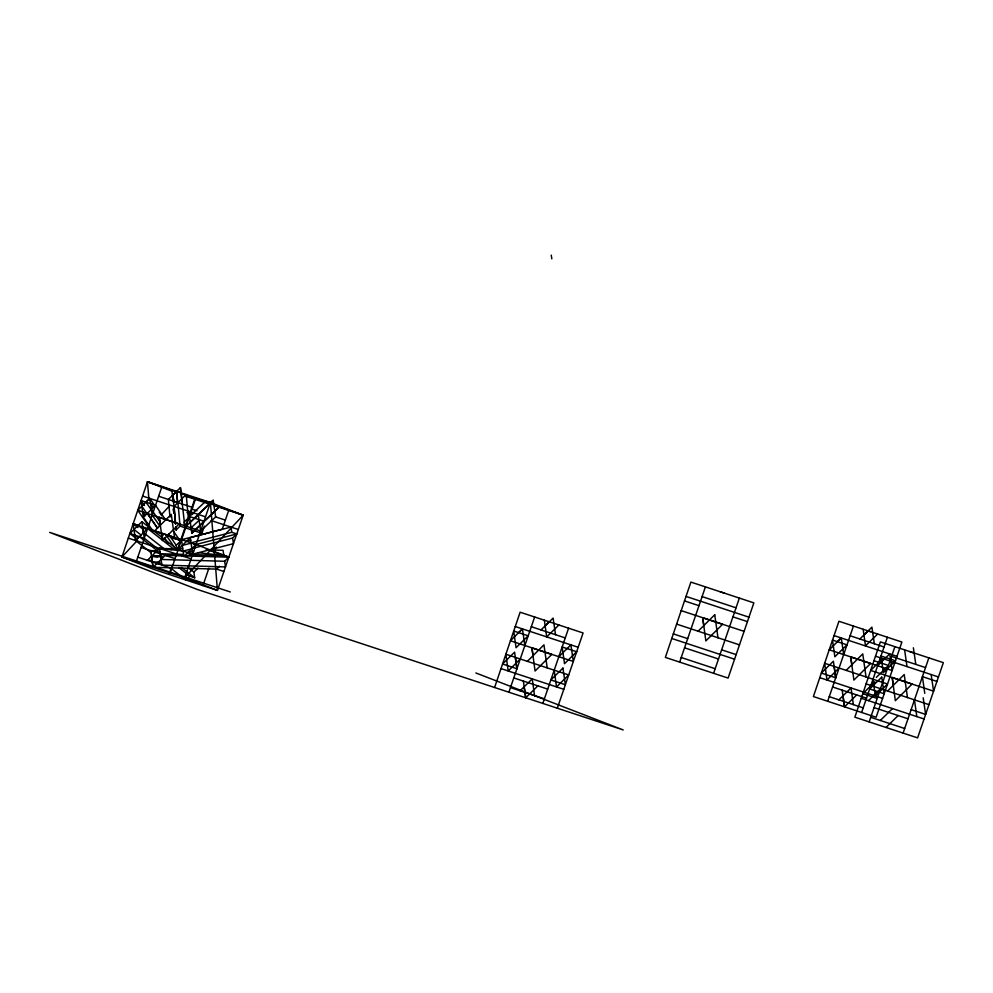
<?xml version="1.0" encoding="UTF-8"?>
<svg xmlns="http://www.w3.org/2000/svg" width="993" height="993" viewBox="0 0 993 993"><rect width="100%" height="100%" fill="white"/><g stroke="black" fill="none" stroke-linecap="round" stroke-linejoin="round"><path stroke-width="1.49" d="M150.489 528.661L137.742 510.278L147.46 481.742L210.417 502.508L243.198 515.181L217.442 590.401L154.697 569.697L121.916 557.023L137.742 510.278L149.769 498.424L154.92 505.859M681.186 610.633L690.905 582.097L753.861 602.863L728.105 678.082L665.36 657.391L681.186 610.633L744.105 631.362M873.964 660.693L854.849 717.182L917.594 737.873L943.35 662.654L880.394 641.888L873.964 660.693L888.474 665.471L876.322 677.4M494.588 687.504L520.133 612.209L583.09 632.975L557.334 708.195M136.215 561.74L161.971 486.52M173.974 506.418L175.624 524.006M168.996 574.413L171.491 567.152M177.511 549.551L194.752 499.194M170.151 572.936L195.919 497.716M210.417 502.508L184.661 577.727L217.442 590.401L210.417 502.508L185.728 495.879M201.889 533.278L204.322 526.178M202.932 585.609L208.902 568.182M214.773 551.028L216.164 546.982M228.7 510.402L222.271 529.195L181.533 539.708L183.879 556.44L233.442 543.668L232.61 538.032L236.768 533.949L231.766 532.298L191.028 542.836M508.888 692.22L534.644 617.001M542.823 703.416L568.592 628.197M679.659 662.108L705.415 586.888M713.595 673.304L739.363 598.084M827.69 701.269L853.446 626.049M877.675 634.043L865.499 645.81M861.626 712.465L887.394 637.245M869.148 721.899L894.904 646.679M903.096 733.095L928.852 657.875M137.543 540.254L121.916 557.023L184.661 577.727L243.198 515.181L180.825 493.397M161.499 514.535L168.785 506.715M151.11 552.716L135.532 540.502L147.597 528.512L173.986 549.228M160.332 525.235L154.647 530.883L174.545 537.449L171.28 514.362L160.332 525.223L159.277 517.39L179.174 523.919L162.405 540.552L159.277 517.39M176.841 549.526L176.245 545.294L180.378 541.185L173.527 531.292M520.27 658.992L508.205 670.97L505.847 654.238L568.704 674.967L556.539 686.92L554.206 670.188M527.32 661.363L543.953 644.842L547.205 667.917M698.091 631.238L714.737 614.766M839.073 668.041L827.008 680.031L824.649 663.287L887.519 684.016L875.354 695.969L873.008 679.237M846.123 670.412L851.808 664.764M868.465 700.648L880.53 688.67M887.581 691.041L904.226 674.52L907.478 697.595M524.875 645.524L522.43 628.904L510.414 640.746L573.333 661.475L570.888 644.854L558.823 656.683M843.678 654.573L841.245 637.953L829.217 649.807L813.391 696.552L876.136 717.256L901.892 642.037L838.936 621.27L829.217 649.807L892.136 670.523L889.691 653.903L877.626 665.744M135.855 538.218L129.872 533.526L141.912 521.685L177.933 549.837M173.018 501.279L172.484 495.408L176.617 491.361L181.198 492.863L181.992 501.676M186.15 526.216L213.21 500.298L215.655 516.906L200.66 530.994L137.742 510.278M190.259 537.635L192.704 554.243L178.206 549.464L190.259 537.635L230.997 527.06L231.766 532.298M183.879 556.44L196.043 544.499L236.768 533.949M156.757 550.792L150.7 550.619L153.071 567.301L216.66 569.113L219.577 566.246M161.065 559.456L224.654 561.268L228.824 557.172L196.043 544.499L133.174 523.758L135.532 540.502M545.157 625.888L549.29 621.841M868.093 630.89L863.96 634.937L868.093 630.89L870.365 631.635M874.858 681.831L862.805 693.673L877.191 698.427M931.136 674.557L933.594 691.153L870.675 670.424L882.703 658.582L878.892 662.319M145.959 502.16L149.769 498.424L152.202 515.044L159.91 526.191M152.835 530.87L143.377 517.241L155.529 505.325L165.819 520.158M204.732 534.209L184.983 527.717L180.428 487.625L168.363 499.454L169.989 517.068M175.637 524.043L174.048 506.43L186.2 494.514L188.322 517.998L184.164 522.07L184.983 527.717L180.056 526.091L176.171 529.914L175.786 527.233M210.727 515.293L218.981 507.187L191.835 533.191L189.489 516.497L204.471 502.408M187.876 567.4L193.883 572.105L194.678 577.777L189.75 576.151L185.852 579.974L170.275 567.76M193.883 572.105L197.992 568.07M518.631 632.64L522.43 628.904M541.036 629.934L553.101 618.093L555.534 634.713M558.86 624.994L546.709 636.91L544.363 620.228M520.059 690.793L532.223 678.902L534.557 695.584M523.373 681.086L525.731 697.781L537.871 685.878M837.434 641.689L841.245 637.953M859.839 638.983L871.904 627.154L874.337 643.762M838.862 699.842L851.026 687.95L853.372 704.633M842.176 690.135L844.546 706.83L856.686 694.926M880.319 720.471L892.484 708.568M886.004 727.459L898.144 715.556M179.683 549.017L159.55 548.421L147.386 560.325L151.929 560.449M196.105 529.12L191.835 533.191L196.118 529.17M189.489 516.497L194.405 518.123L213.21 500.298L209.399 504.034L186.051 496.326M190.284 522.157L198.848 514.113M191.078 527.842L199.643 519.786M195.733 529.368L214.823 511.271M186.473 541.334L190.842 540.217M182.315 545.418L191.053 543.146M178.206 549.464L182.563 548.335M191.872 548.595L232.61 538.032M183.122 551.09L191.86 548.819M187.764 552.617L193.585 551.115M209.982 550.581L228.824 557.172L165.21 555.397L153.071 567.301L151.507 556.266L160.705 555.708M160.258 552.257L155.628 552.232L160.171 552.369M171.801 549.563L159.55 548.421L160.221 553.759L183.482 554.392M189.688 554.566L223.81 555.509L228.824 557.172M151.507 556.266L162.107 556.577L151.507 556.279L157.602 556.874M152.314 561.939L159.873 562.162M156.968 563.478L161.611 563.614M206.01 549.799L223.04 550.308L223.81 555.509L197.793 552.642M159.55 548.421L182.501 550.954M181.533 539.708L184.499 540.13M171.429 537.896L180.999 540.465L166.501 535.401M193.3 543.754L196.043 544.499M850.753 656.919L870.65 663.448L853.881 680.081L850.753 656.919L851.808 664.764L862.756 653.89L866.02 676.978M892.223 677.549L912.108 684.065L895.338 700.698L892.223 677.549L893.266 685.381M702.721 617.758L722.619 624.274L705.849 640.907L702.721 617.758L703.776 625.59M194.405 518.123L203.987 521.275M531.95 647.87L551.847 654.387L535.066 671.02L531.95 647.87L532.993 655.703M909.551 651.507L914.131 653.022M720.062 591.716L724.642 593.231M850.12 635.781L884.068 646.977M834.033 635.582L896.989 656.348M891.577 656.398L925.526 667.594M702.088 596.607L736.036 607.803M875.503 656.199L938.447 676.965M686.002 596.408L748.958 617.174M936.92 681.434L922.423 676.643L924.768 693.35M684.475 600.902L698.973 605.68M747.431 621.63L732.933 616.852M866.107 683.916L928.976 704.645M676.618 624.113L739.487 644.854M835.734 677.797L821.348 673.055L833.388 661.214L835.734 677.797L834.157 666.452M819.784 677.648L882.603 698.364M911.14 709.623L925.637 714.401L923.192 697.781M673.316 633.882L687.702 638.623M721.638 649.832L736.136 654.61M832.581 686.982L866.529 698.166M861.254 698.265L924.061 718.994M671.752 638.474L734.572 659.203M874.051 707.599L907.987 718.795M684.549 647.808L718.498 659.004M829.267 696.676L863.202 707.872M870.724 717.306L904.66 728.502M681.235 657.515L715.171 668.711M213.979 505.536L243.198 515.181M158.644 496.252L192.592 507.448M191.426 508.925L196.974 510.75M215.655 516.906L225.374 520.121M142.558 496.053L205.514 516.819M186.932 512.549L192.667 514.436M211.075 520.506L238.295 529.492M531.317 626.72L565.253 637.916M143.377 517.241L141.031 500.534L155.529 505.325M515.23 626.521L578.187 647.287M129.872 533.526L144.258 538.268L158.657 549.551M128.308 538.119L191.128 558.836M216.66 569.113L223.909 571.509M516.931 668.748L502.545 663.994L514.585 652.165L516.931 668.748L515.317 657.354M141.105 547.453L175.053 558.649M500.981 668.587L563.801 689.316M513.778 677.921L547.714 689.117M137.791 557.147L171.727 568.344M230.302 591.965L49.65 532.372L196.986 589.333L623.194 729.929L475.858 672.969M510.464 687.628L544.4 698.824M148.962 499.938L147.46 481.742L176.469 491.87M137.965 527.519L133.174 523.758L138.97 525.781M150.564 529.828L162.157 533.886M147.46 481.742L171.69 491.101M133.174 523.758L138.61 525.856M146.256 529.703L142.644 526.886L143.464 532.62L163.87 548.595M133.981 529.48L141.167 535.115M181.471 567.425L194.678 577.777M139.392 536.667L157.378 550.767M178.951 567.686L189.75 576.151M134.775 535.14L138.375 537.958M138.139 525.396L142.93 529.157M150.539 503.674L153.108 507.386M145.971 502.16L151.135 509.595M141.031 500.534L144.469 505.487M141.838 506.244L146.989 513.666M159.228 512.053L161.797 515.777M151.37 509.397L159.947 521.772M168.525 534.147L176.245 545.294M147.274 513.418L157.577 528.276L147.336 513.369M142.632 511.879L145.201 515.603M165.905 534.855L175.327 548.471M172.484 495.408L174.718 502.346M913.361 647.771L915.807 664.391M551.252 255.127L551.81 258.875M224.654 561.268L225.485 566.916L161.896 565.104L160.221 553.759M198.215 514.374L200.66 530.994M916.812 716.598L914.466 699.866M904.623 649.906L906.981 666.588M863.165 629.277L865.524 645.959M842.983 695.795L844.546 706.83M714.724 614.729L717.989 637.804M524.18 686.746L525.731 697.781M171.69 489.748L174.048 506.43M174.818 520.332L175.215 523.15M141.912 521.685L144.258 538.268M173.688 508.627L174.085 513.033M180.428 487.625L180.962 493.484M177.933 502.607L180.056 526.091M562.932 668.103L550.867 679.944L565.365 684.723L562.932 668.103M881.734 677.152L869.682 688.993L884.18 693.772L881.734 677.152M528.202 635.793L516.05 647.721L513.704 631.014L528.202 635.793M576.66 651.756L564.508 663.672L562.162 646.964L576.66 651.756M847.004 644.854L834.852 656.77L832.506 640.063L847.004 644.854M895.463 660.804L883.311 672.72L880.965 656.025L895.463 660.804M162.728 535.711L161.015 533.241L162.753 535.699M167.879 543.146L164.453 538.194L167.891 543.134M177.685 503.103L176.617 491.361L177.673 503.091M176.171 529.914L175.898 526.96L176.171 529.914M173.825 513.207L173.415 508.813L173.812 513.207"/></g></svg>
